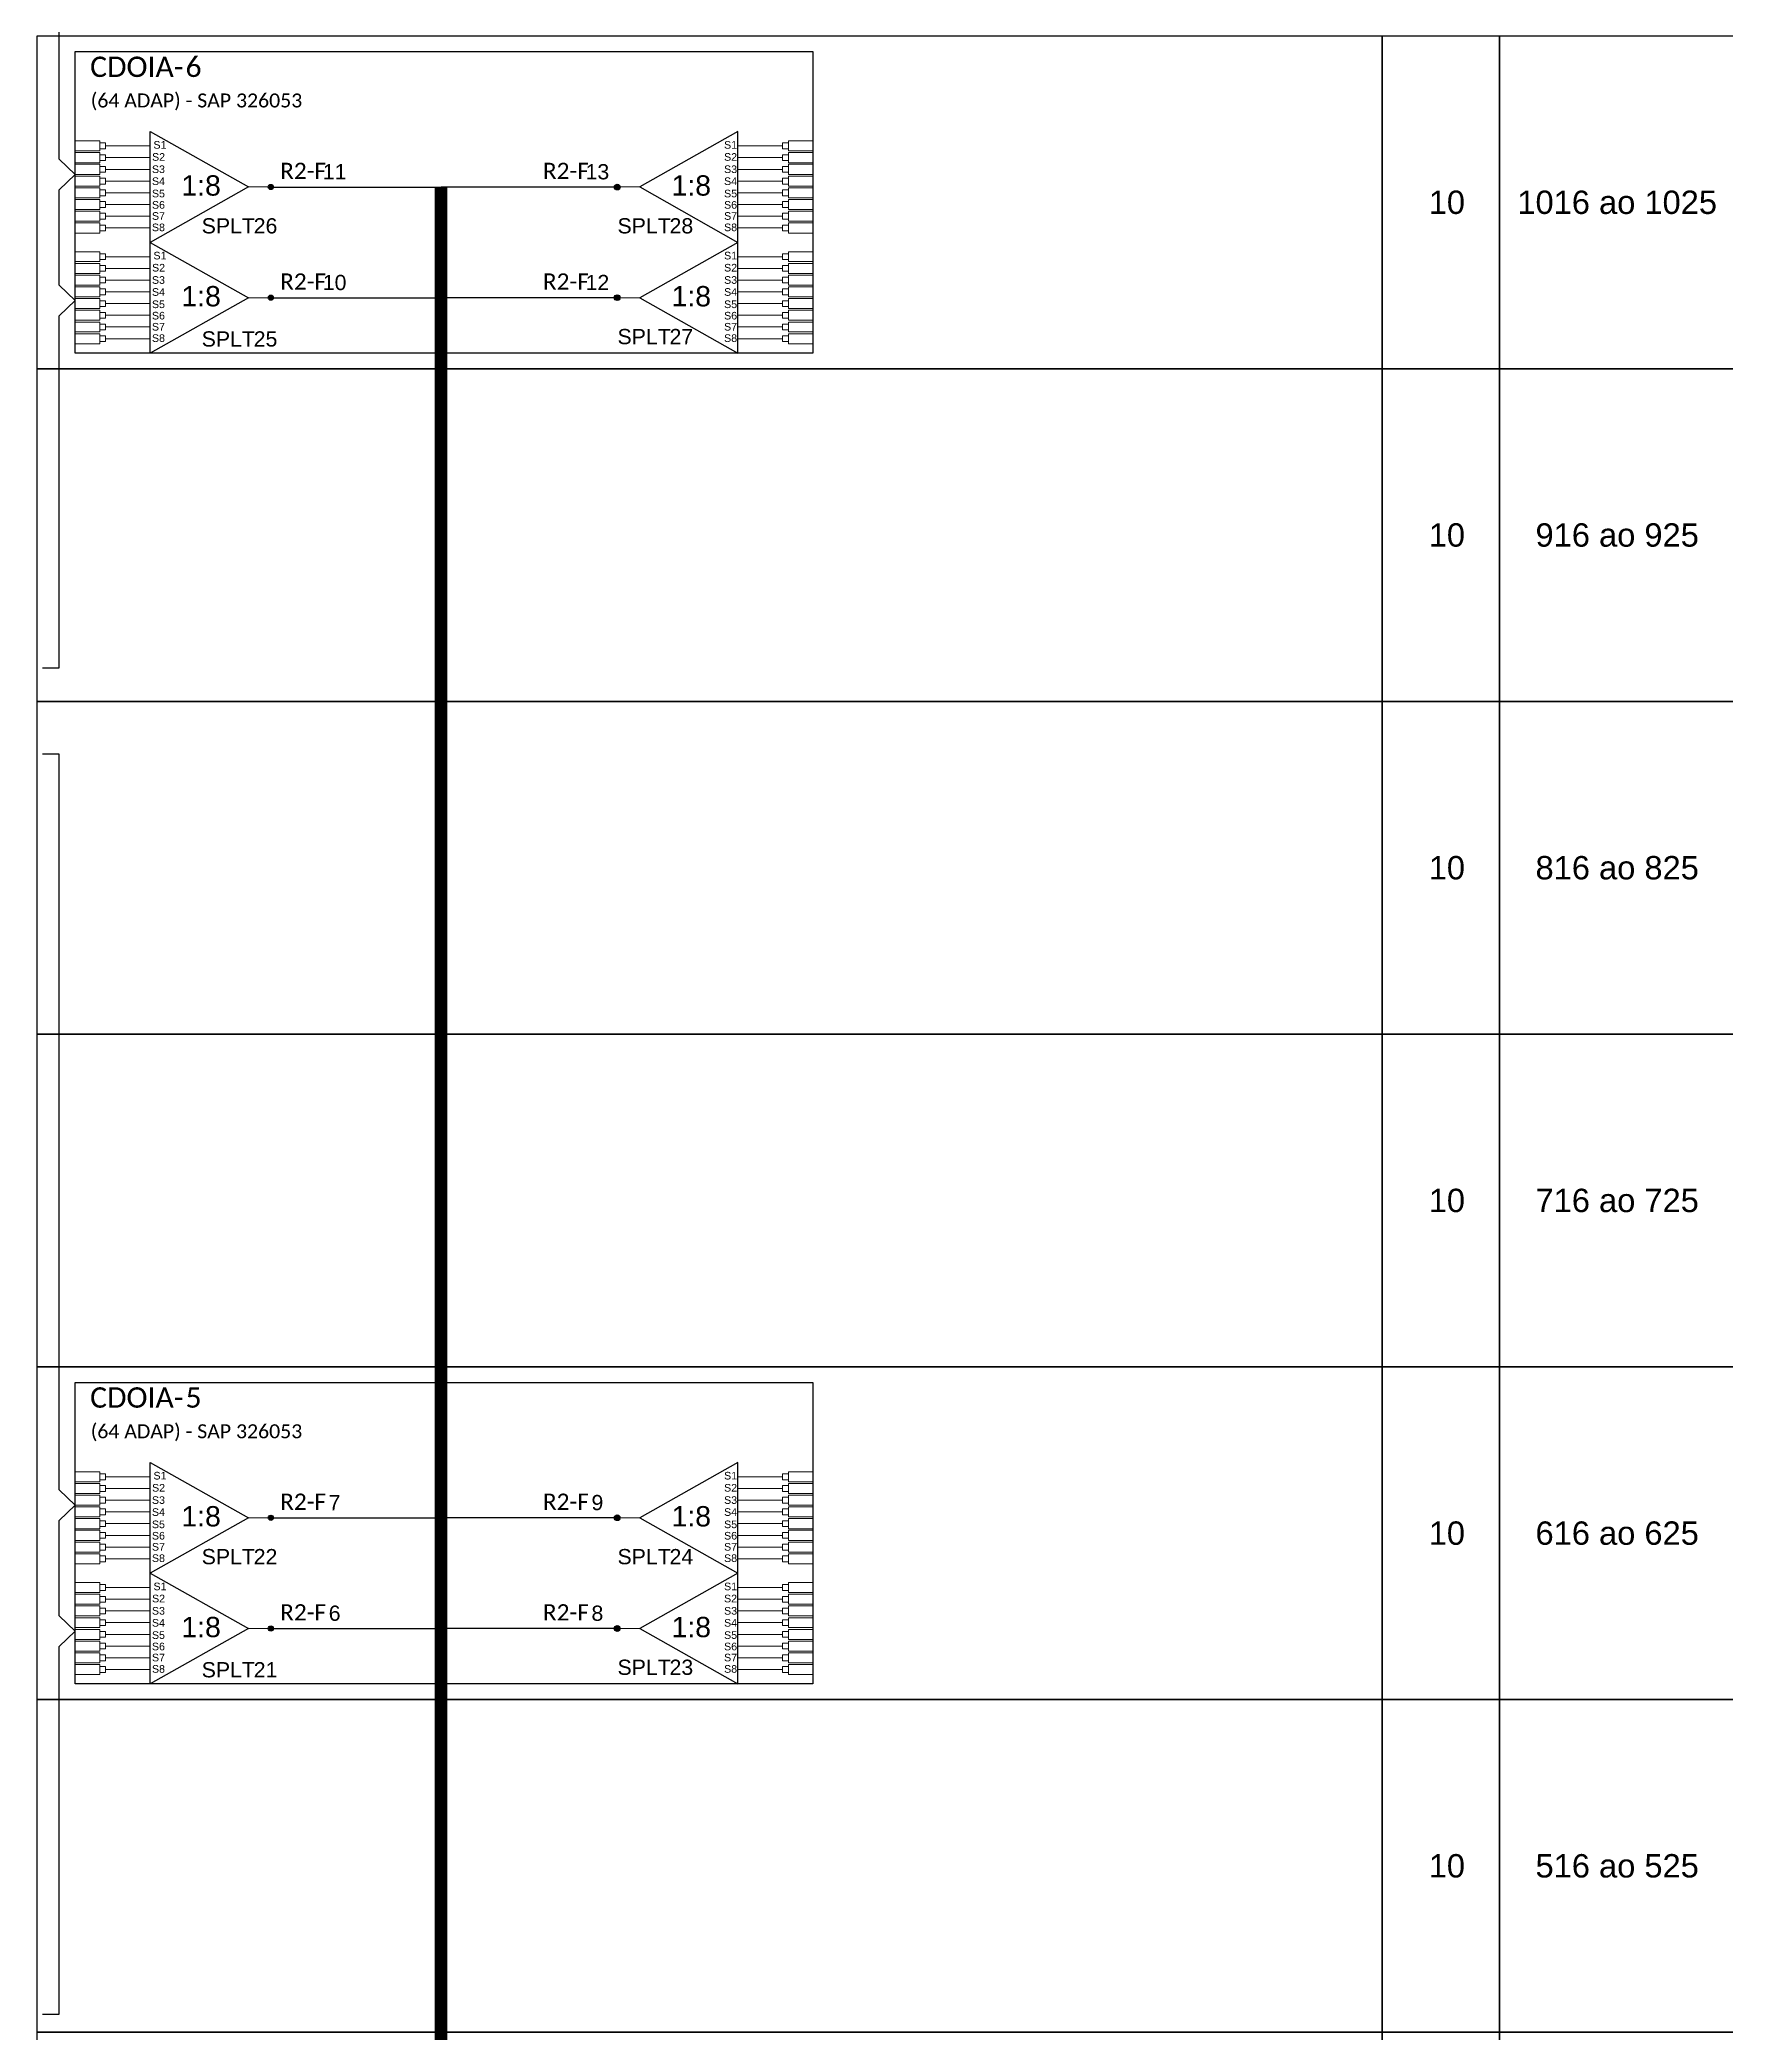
# Model space of a CAD drawing. Extents: x -89 to 2536, y 705 to 1299.
# Drawn here: x 1932.3 to 2081.6, y 981.3 to 1157.7 of the extents above; entities that cross this region are included whole.
import ezdxf
from ezdxf.enums import TextEntityAlignment as Align

# ---------------------------------------------------------------- set-up
doc = ezdxf.new("R2010")
doc.units = 0
doc.styles.add('ARIAL', font='arial.ttf')
doc.styles.add('WMF-Calibri0', font='calibri.ttf')

# ---------------------------------------------------------------- blocks, each defined once
blk = doc.blocks.new('SPLT_1-8_SC-APC_ESQ')
at = {"color": 3, "lineweight": 0}
for points in [[(2.41, -3.02), (0, -3.02)], [(2.41, -3.02), (2.41, -4)], [(2.99, -3.51), (7.37, -3.51)], [(2.41, -4), (0, -4)], [(2.41, -4.17), (0, -4.17)], [(2.41, -5.16), (0, -5.16)], [(2.41, -5.32), (0, -5.32)], [(2.41, -4.17), (2.41, -5.16)], [(2.41, -5.32), (2.41, -6.31)], [(7.37, -4.66), (2.99, -4.66)], [(7.37, -5.82), (2.99, -5.82)], [(2.41, -6.31), (0, -6.31)], [(2.41, -6.48), (0, -6.48)], [(2.41, -7.46), (0, -7.46)], [(2.41, -7.63), (0, -7.63)], [(2.41, -6.48), (2.41, -7.46)], [(2.41, -7.63), (2.41, -8.62)], [(7.37, -6.97), (2.99, -6.97)], [(2.41, -8.62), (0, -8.62)], [(2.41, -8.78), (0, -8.78)], [(2.41, -9.77), (0, -9.77)], [(2.41, -8.78), (2.41, -9.77)], [(7.37, -8.12), (2.99, -8.12)], [(7.37, -9.28), (2.99, -9.28)], [(2.41, -9.94), (0, -9.94)], [(2.41, -10.92), (0, -10.92)], [(2.41, -11.09), (0, -11.09)], [(2.41, -9.94), (2.41, -10.92)], [(2.41, -11.09), (2.41, -12.08)], [(7.37, -10.43), (2.99, -10.43)], [(7.37, -11.58), (2.99, -11.58)], [(2.41, -12.08), (0, -12.08)]]:
    blk.add_lwpolyline(points, dxfattribs=at)
for points in [[(2.99, -3.22), (2.41, -3.22), (2.41, -3.8), (2.99, -3.8)], [(2.99, -4.38), (2.41, -4.38), (2.41, -4.95), (2.99, -4.95)], [(2.99, -5.53), (2.41, -5.53), (2.41, -6.1), (2.99, -6.1)], [(2.99, -6.68), (2.41, -6.68), (2.41, -7.26), (2.99, -7.26)], [(2.99, -7.84), (2.41, -7.84), (2.41, -8.41), (2.99, -8.41)], [(2.99, -8.99), (2.41, -8.99), (2.41, -9.56), (2.99, -9.56)], [(2.99, -10.14), (2.41, -10.14), (2.41, -10.72), (2.99, -10.72)], [(2.99, -11.3), (2.41, -11.3), (2.41, -11.87), (2.99, -11.87)]]:
    blk.add_lwpolyline(points, close=True, dxfattribs=at)
at = {"color": 1}
blk.add_lwpolyline([(7.37, -2.1), (17.04, -7.55), (7.37, -13), (7.37, -2.1)], dxfattribs=at)
at = {"color": 1, "lineweight": 0}
blk.add_lwpolyline([(17.04, -7.55), (19.26, -7.55)], dxfattribs=at)
at = {"color": 1, "style": 'ARIAL'}
for s, height, p in [('S1', 0.75, (7.7, -3.78)), ('S3', 0.75, (7.55, -6.18)), ('S2', 0.75, (7.56, -4.97)), ('S5', 0.75, (7.55, -8.57)), ('S4', 0.75, (7.55, -7.36)), ('1:8', 2, (10.45, -8.4)), ('S6', 0.75, (7.55, -9.69)), ('S7', 0.75, (7.55, -10.78)), ('S8', 0.75, (7.55, -11.9))]:
    blk.add_text(s, height=height, dxfattribs=at).set_placement(p)
blk = doc.blocks.new('SPLT_1-8_SC-APC')
at = {"color": 1}
blk.add_lwpolyline([(-7.37, -2.1), (-17.04, -7.55), (-7.37, -13), (-7.37, -2.1)], dxfattribs=at)
at = {"color": 3, "lineweight": 0}
for points in [[(-2.99, -3.51), (-7.37, -3.51)], [(-2.41, -3.02), (-2.41, -4)], [(-2.41, -3.02), (0, -3.02)], [(-7.37, -4.66), (-2.99, -4.66)], [(-7.37, -5.82), (-2.99, -5.82)], [(-2.41, -4), (0, -4)], [(-2.41, -4.17), (-2.41, -5.16)], [(-2.41, -4.17), (0, -4.17)], [(-2.41, -5.16), (0, -5.16)], [(-2.41, -5.32), (-2.41, -6.31)], [(-2.41, -5.32), (0, -5.32)], [(-7.37, -6.97), (-2.99, -6.97)], [(-2.41, -6.31), (0, -6.31)], [(-2.41, -6.48), (-2.41, -7.46)], [(-2.41, -6.48), (0, -6.48)], [(-2.41, -7.46), (0, -7.46)], [(-2.41, -7.63), (-2.41, -8.62)], [(-2.41, -7.63), (0, -7.63)], [(-7.37, -8.12), (-2.99, -8.12)], [(-7.37, -9.28), (-2.99, -9.28)], [(-2.41, -8.62), (0, -8.62)], [(-2.41, -8.78), (-2.41, -9.77)], [(-2.41, -8.78), (0, -8.78)], [(-2.41, -9.77), (0, -9.77)], [(-7.37, -10.43), (-2.99, -10.43)], [(-7.37, -11.58), (-2.99, -11.58)], [(-2.41, -9.94), (-2.41, -10.92)], [(-2.41, -9.94), (0, -9.94)], [(-2.41, -10.92), (0, -10.92)], [(-2.41, -11.09), (-2.41, -12.08)], [(-2.41, -11.09), (0, -11.09)], [(-2.41, -12.08), (0, -12.08)]]:
    blk.add_lwpolyline(points, dxfattribs=at)
for points in [[(-2.99, -3.22), (-2.41, -3.22), (-2.41, -3.8), (-2.99, -3.8)], [(-2.99, -4.38), (-2.41, -4.38), (-2.41, -4.95), (-2.99, -4.95)], [(-2.99, -5.53), (-2.41, -5.53), (-2.41, -6.1), (-2.99, -6.1)], [(-2.99, -6.68), (-2.41, -6.68), (-2.41, -7.26), (-2.99, -7.26)], [(-2.99, -7.84), (-2.41, -7.84), (-2.41, -8.41), (-2.99, -8.41)], [(-2.99, -8.99), (-2.41, -8.99), (-2.41, -9.56), (-2.99, -9.56)], [(-2.99, -10.14), (-2.41, -10.14), (-2.41, -10.72), (-2.99, -10.72)], [(-2.99, -11.3), (-2.41, -11.3), (-2.41, -11.87), (-2.99, -11.87)]]:
    blk.add_lwpolyline(points, close=True, dxfattribs=at)
at = {"color": 1, "lineweight": 0}
blk.add_lwpolyline([(-17.04, -7.55), (-19.26, -7.55)], dxfattribs=at)
at = {"color": 1, "style": 'ARIAL'}
for s, height, p in [('S1', 0.75, (-8.74, -3.78)), ('S2', 0.75, (-8.74, -4.97)), ('S3', 0.75, (-8.74, -6.18)), ('1:8', 2, (-13.91, -8.4)), ('S4', 0.75, (-8.74, -7.36)), ('S5', 0.75, (-8.74, -8.57)), ('S6', 0.75, (-8.74, -9.69)), ('S7', 0.75, (-8.74, -10.78)), ('S8', 0.75, (-8.74, -11.9))]:
    blk.add_text(s, height=height, dxfattribs=at).set_placement(p)

msp = doc.modelspace()

# ---------------------------------------------------------------- hatches: boundary and pattern name
h = msp.add_hatch(color=3)
h.dxf.hatch_style = 1
edge = h.paths.add_edge_path()
edge.add_arc((1952.73, 1144.7), 0.231, 0, 360)
h = msp.add_hatch(color=3)
h.dxf.hatch_style = 1
edge = h.paths.add_edge_path()
edge.add_arc((1983.42, 1144.7), 0.254, 0, 360)
h = msp.add_hatch(color=3)
h.dxf.hatch_style = 1
edge = h.paths.add_edge_path()
edge.add_arc((1952.73, 1134.9), 0.231, 0, 360)
h = msp.add_hatch(color=3)
h.dxf.hatch_style = 1
edge = h.paths.add_edge_path()
edge.add_arc((1983.42, 1134.9), 0.254, 0, 360)
h = msp.add_hatch(color=3)
h.dxf.hatch_style = 1
edge = h.paths.add_edge_path()
edge.add_arc((1983.42, 1026.83), 0.254, 0, 360)
h = msp.add_hatch(color=3)
h.dxf.hatch_style = 1
edge = h.paths.add_edge_path()
edge.add_arc((1952.73, 1026.83), 0.231, 0, 360)
h = msp.add_hatch(color=3)
h.dxf.hatch_style = 1
edge = h.paths.add_edge_path()
edge.add_arc((1952.73, 1017.02), 0.231, 0, 360)
h = msp.add_hatch(color=3)
h.dxf.hatch_style = 1
edge = h.paths.add_edge_path()
edge.add_arc((1983.42, 1017.02), 0.254, 0, 360)

# ---------------------------------------------------------------- linework, layer by layer
at = {"color": 3}
for points in [[(1932.5, 1102.12), (1933.99, 1102.12), (1933.99, 1128.2), (1933.99, 1128.2), (1933.99, 1133.29), (1935.4, 1134.65), (1933.99, 1136.01), (1933.99, 1139.36), (1933.99, 1139.36), (1933.99, 1144.46), (1935.4, 1145.82), (1933.99, 1147.17), (1933.99, 1212.37), (1932.5, 1212.37)], [(1932.5, 982.87), (1933.99, 982.87), (1933.99, 1010.32), (1933.99, 1010.32), (1933.99, 1015.42), (1935.4, 1016.77), (1933.99, 1018.13), (1933.99, 1021.49), (1933.99, 1021.49), (1933.99, 1026.58), (1935.4, 1027.94), (1933.99, 1029.3), (1933.99, 1094.47), (1932.5, 1094.47)]]:
    msp.add_lwpolyline(points, dxfattribs=at)
for points in [[(1932.02, 1158.08), (2051.18, 1158.08), (2051.18, 1128.61), (1932.02, 1128.61)], [(2051.18, 1158.08), (2061.59, 1158.08), (2061.59, 1128.61), (2051.18, 1128.61)], [(2061.59, 1158.08), (2082.42, 1158.08), (2082.42, 1128.61), (2061.59, 1128.61)], [(1932.02, 1128.61), (2051.18, 1128.61), (2051.18, 1099.14), (1932.02, 1099.14)], [(2051.18, 1128.61), (2061.59, 1128.61), (2061.59, 1099.14), (2051.18, 1099.14)], [(2061.59, 1128.61), (2082.42, 1128.61), (2082.42, 1099.14), (2061.59, 1099.14)], [(1932.02, 1099.14), (2051.18, 1099.14), (2051.18, 1069.67), (1932.02, 1069.67)], [(2051.18, 1099.14), (2061.59, 1099.14), (2061.59, 1069.67), (2051.18, 1069.67)], [(2061.59, 1099.14), (2082.42, 1099.14), (2082.42, 1069.67), (2061.59, 1069.67)], [(1932.02, 1069.67), (2051.18, 1069.67), (2051.18, 1040.2), (1932.02, 1040.2)], [(2051.18, 1069.67), (2061.59, 1069.67), (2061.59, 1040.2), (2051.18, 1040.2)], [(2061.59, 1069.67), (2082.42, 1069.67), (2082.42, 1040.2), (2061.59, 1040.2)], [(1932.02, 1040.2), (2051.18, 1040.2), (2051.18, 1010.73), (1932.02, 1010.73)], [(2051.18, 1040.2), (2061.59, 1040.2), (2061.59, 1010.73), (2051.18, 1010.73)], [(2061.59, 1040.2), (2082.42, 1040.2), (2082.42, 1010.73), (2061.59, 1010.73)], [(1932.02, 1010.73), (2051.18, 1010.73), (2051.18, 981.27), (1932.02, 981.27)], [(2051.18, 1010.73), (2061.59, 1010.73), (2061.59, 981.27), (2051.18, 981.27)], [(2061.59, 1010.73), (2082.42, 1010.73), (2082.42, 981.27), (2061.59, 981.27)], [(1932.02, 981.27), (2051.18, 981.27), (2051.18, 951.8), (1932.02, 951.8)], [(2051.18, 981.27), (2061.59, 981.27), (2061.59, 951.8), (2051.18, 951.8)], [(2061.59, 981.27), (2082.42, 981.27), (2082.42, 951.8), (2061.59, 951.8)]]:
    msp.add_lwpolyline(points, close=True)
at = {"color": 1}
for points in [[(1935.4, 1156.7), (2000.75, 1156.7), (2000.75, 1129.99), (1935.4, 1129.99)], [(1935.4, 1038.82), (2000.75, 1038.82), (2000.75, 1012.12), (1935.4, 1012.12)]]:
    msp.add_lwpolyline(points, close=True, dxfattribs=at)
for points in [[(2000.75, 1129.99), (2000.75, 1129.99), (2000.75, 1129.99), (1935.4, 1129.99), (1935.4, 1151.5), (1935.4, 1151.5)], [(2000.75, 1012.12), (2000.75, 1012.12), (2000.75, 1012.12), (1935.4, 1012.12), (1935.4, 1033.62), (1935.4, 1033.62)]]:
    msp.add_lwpolyline(points, dxfattribs=at)
at = {"color": 6}
for points in [[(1952.73, 1144.7), (1967.81, 1144.7)], [(1983.42, 1144.7), (1967.81, 1144.7)], [(1952.73, 1134.9), (1967.81, 1134.9)], [(1983.42, 1134.9), (1967.81, 1134.9)], [(1952.73, 1026.83), (1967.81, 1026.83)], [(1983.42, 1026.83), (1967.81, 1026.83)], [(1952.73, 1017.02), (1967.81, 1017.02)], [(1983.42, 1017.02), (1967.81, 1017.02)]]:
    msp.add_lwpolyline(points, dxfattribs=at)
at = {"color": 6, "const_width": 1.12}
msp.add_lwpolyline([(2067.2, 856.24), (2067.2, 871), (1967.81, 871), (1967.81, 1144.7)], dxfattribs=at)
at = {"color": 3}
for centre, radius in [((1952.73, 1144.7), 0.231), ((1983.42, 1144.7), 0.254), ((1952.73, 1134.9), 0.231), ((1983.42, 1134.9), 0.254), ((1983.42, 1026.83), 0.254), ((1952.73, 1026.83), 0.231), ((1952.73, 1017.02), 0.231), ((1983.42, 1017.02), 0.254)]:
    msp.add_circle(centre, radius, dxfattribs=at)

# ---------------------------------------------------------------- block references
at = {"xscale": 0.9, "yscale": 0.9, "zscale": 0.9}
for p in [(1935.4, 1151.5), (1935.4, 1141.69), (1935.4, 1033.62), (1935.4, 1023.81)]:
    msp.add_blockref('SPLT_1-8_SC-APC_ESQ', p, dxfattribs=at)
at = {"color": 3, "xscale": 0.9, "yscale": 0.9, "zscale": 0.9}
for p in [(2000.75, 1151.5), (2000.75, 1141.69), (2000.75, 1033.62), (2000.75, 1023.81)]:
    msp.add_blockref('SPLT_1-8_SC-APC', p, dxfattribs=at)

# ---------------------------------------------------------------- texts
at = {"color": 1, "style": 'WMF-Calibri0'}
for p in [(1936.72, 1154.45), (1936.72, 1036.58)]:
    msp.add_text('CDOIA-', height=1.8, dxfattribs=at).set_placement(p)
at = {"color": 7, "style": 'WMF-Calibri0'}
for s, p in [('6', (1945.17, 1154.45)), ('5', (1945.17, 1036.58))]:
    msp.add_text(s, height=1.8, dxfattribs=at).set_placement(p)
at = {"color": 1, "style": 'WMF-Calibri0'}
for p in [(1946.14, 1151.75), (1946.14, 1033.87)]:
    msp.add_text('(64 ADAP) - SAP 326053', height=1.2375, dxfattribs=at).set_placement(p, align=Align.CENTER)
at = {"color": 6, "style": 'WMF-Calibri0'}
for p in [(1953.55, 1145.41), (1976.83, 1145.41), (1953.55, 1135.61), (1976.83, 1135.61), (1953.55, 1027.53), (1976.83, 1027.53), (1953.55, 1017.73), (1976.83, 1017.73)]:
    msp.add_text('R2-F', height=1.44, dxfattribs=at).set_placement(p)
at = {"color": 6, "style": 'ARIAL'}
for s, p in [('11', (1958.38, 1145.38)), ('13', (1981.66, 1145.38)), ('10', (1958.38, 1135.57)), ('12', (1981.66, 1135.57)), ('7', (1958.38, 1027.5)), ('9', (1981.66, 1027.5)), ('6', (1958.38, 1017.7)), ('8', (1981.66, 1017.7))]:
    msp.add_text(s, height=1.35, dxfattribs=at).set_placement(p, align=Align.CENTER)
at = {"style": 'ARIAL'}
for s, p in [('10', (2056.92, 1143.35)), ('1016 ao 1025', (2072.01, 1143.35)), ('10', (2056.92, 1113.88)), ('916 ao 925', (2072.01, 1113.88)), ('10', (2056.92, 1084.41)), ('816 ao 825', (2072.01, 1084.41)), ('10', (2056.92, 1054.94)), ('716 ao 725', (2072.01, 1054.94)), ('10', (2056.92, 1025.47)), ('616 ao 625', (2072.01, 1025.47)), ('10', (2056.92, 996)), ('516 ao 525', (2072.01, 996))]:
    msp.add_text(s, height=2.07, dxfattribs=at).set_placement(p, align=Align.MIDDLE_CENTER)
at = {"color": 7, "style": 'ARIAL'}
for s, p in [('SPLT', (1948.96, 1140.59)), ('26', (1952.26, 1140.59)), ('SPLT', (1985.8, 1140.59)), ('28', (1989.1, 1140.59)), ('SPLT', (1948.96, 1130.57)), ('25', (1952.26, 1130.57)), ('SPLT', (1985.8, 1130.78)), ('27', (1989.1, 1130.78)), ('SPLT', (1948.96, 1022.71)), ('22', (1952.26, 1022.71)), ('SPLT', (1985.8, 1022.71)), ('24', (1989.1, 1022.71)), ('SPLT', (1948.96, 1012.69)), ('21', (1952.26, 1012.69)), ('SPLT', (1985.8, 1012.91)), ('23', (1989.1, 1012.91))]:
    msp.add_text(s, height=1.35, dxfattribs=at).set_placement(p, align=Align.CENTER)

doc.saveas('drawing.dxf')
